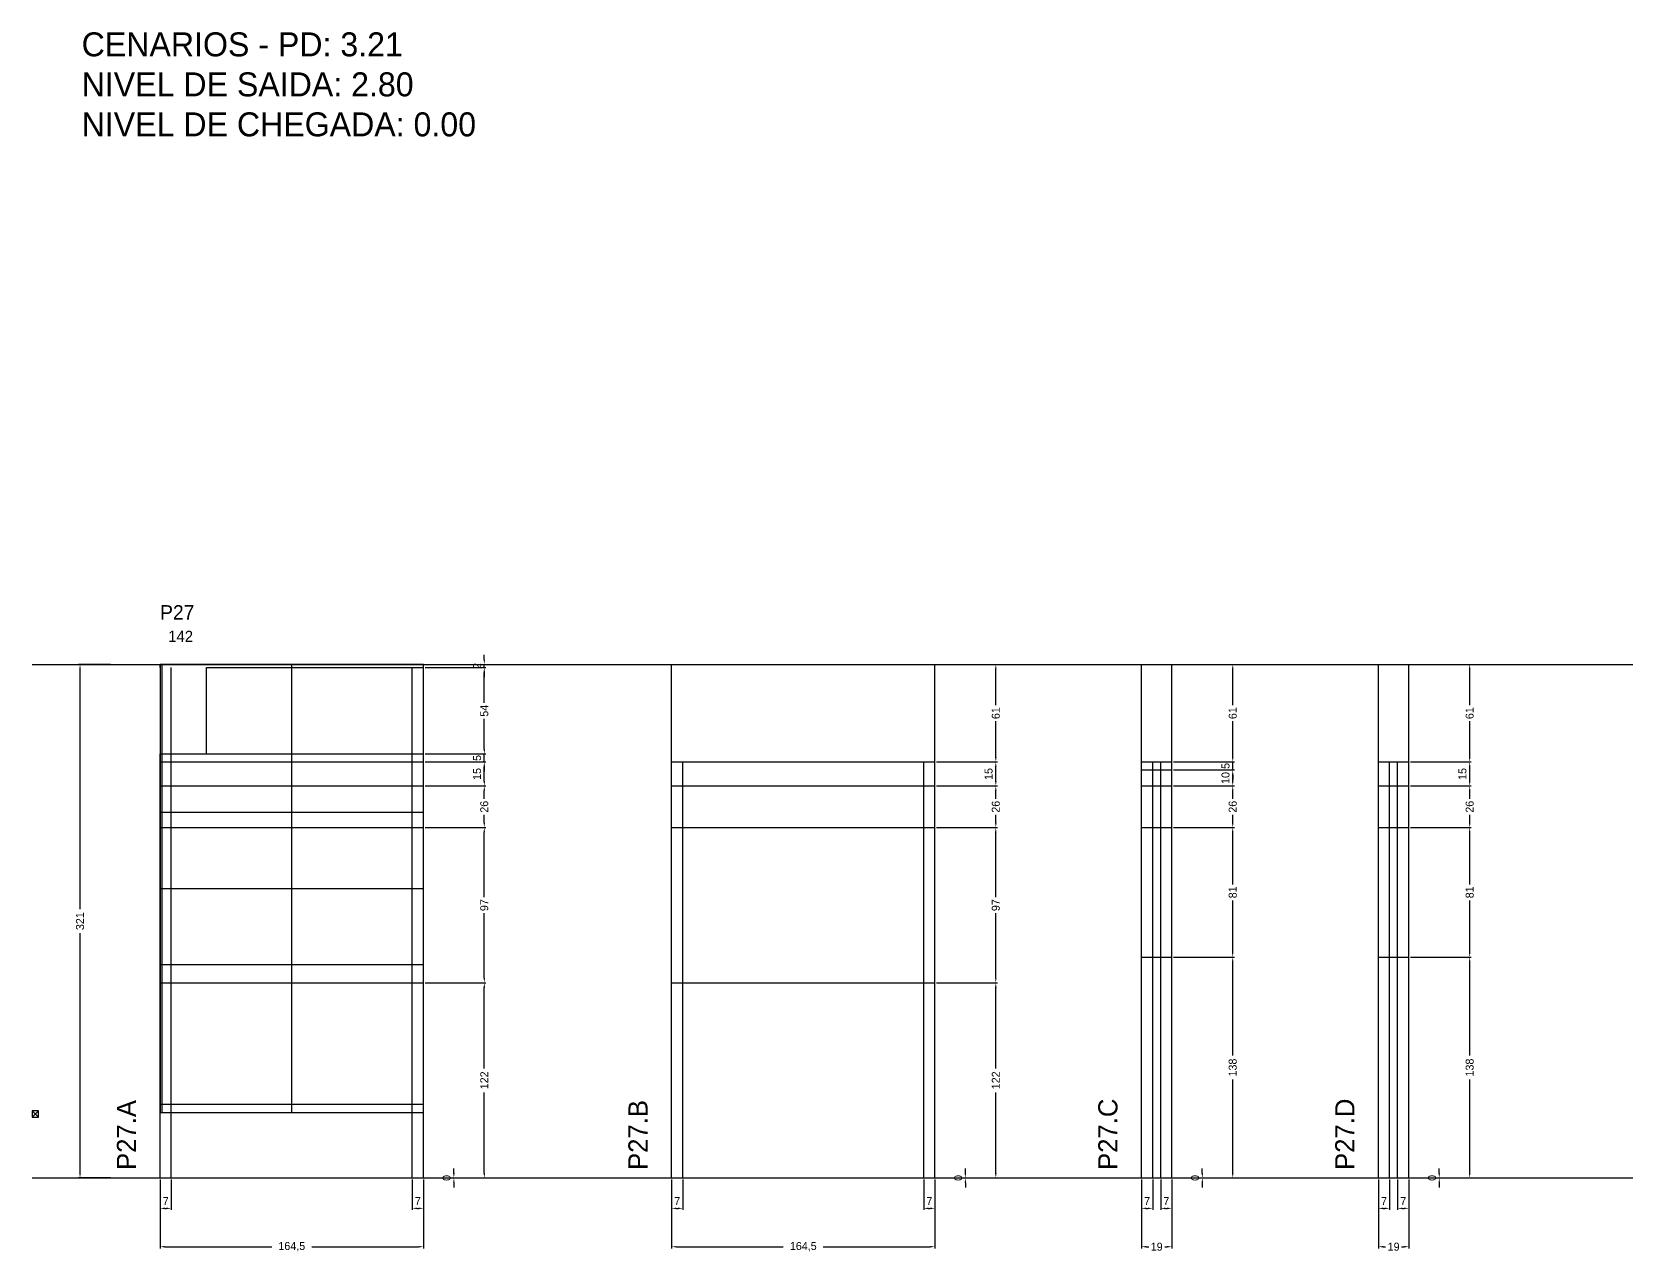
# Model space of a CAD drawing. Header units: centimetres. Extents: x -8500 to 4422, y -467 to 295.
# Drawn here: x -7000 to -6000, y -467 to 295 of the extents above; entities that cross this region are included whole.
import ezdxf

# ---------------------------------------------------------------- set-up
doc = ezdxf.new("R2010")
doc.units = ezdxf.units.CM
doc.linetypes.add('DASHED', pattern=[2, -2])
for name, color, linetype in [('CHAPA', 140, 'Continuous'), ('COTA', 241, 'Continuous'), ('Madeira', 30, 'Continuous'), ('MEIO_PONT', 160, 'Continuous'), ('NOMENCLATURA', 7, 'Continuous'), ('Nível', 160, 'Continuous'), ('Painéis', 200, 'Continuous'), ('Perfil Metálico', 150, 'Continuous'), ('SARR_2.2x7', 40, 'Continuous'), ('SARRAFO DE PRESSAO', 200, 'Continuous'), ('texto', 7, 'Continuous'), ('TEXTO_GERAL', 7, 'Continuous')]:
    doc.layers.add(name, color=color, linetype=linetype)
doc.dimstyles.new('PAINEL-NOVA', dxfattribs={"dimtxt": 5, "dimasz": 3, "dimexe": 1, "dimexo": 1, "dimgap": 1, "dimtad": 1, "dimcen": 2.5, "dimazin": 3, "dimtfac": 1, "dimtmove": 0, "dimatfit": 3})

# ---------------------------------------------------------------- blocks, each defined once
blk = doc.blocks.new('_CLOSEDFILLED')
at = {"color": 0, "linetype": 'BYBLOCK'}
blk.add_solid([(-1, 0.16), (0, 0), (-1, -0.16)], dxfattribs=at)
blk = doc.blocks.new('*D1')
for p, q in [((-6951, -100), (-6971, -100)), ((-6970, -253), (-6970, -103)), ((-6970, -418), (-6970, -268)), ((-6951, -421), (-6971, -421))]:
    blk.add_line(p, q)
at = {"layer": 'Defpoints'}
for p in [(-6950, -100), (-6970, -421), (-6950, -421)]:
    blk.add_point(p, dxfattribs=at)
at = {"layer": 'COTA', "xscale": 3, "yscale": 3}
for p, rotation in [((-6970, -100), 90), ((-6970, -421), 270)]:
    blk.add_blockref('_CLOSEDFILLED', p, dxfattribs=dict(at, rotation=rotation))
at = {"layer": 'COTA', "insert": (-6970, -260.5), "char_height": 5, "attachment_point": 5, "rotation": 90}
blk.add_mtext('321', dxfattribs=at)
blk = doc.blocks.new('MULDURA')
at = {"layer": 'Paineis'}
for p, q in [((0, 0), (4, 4)), ((4, 0), (0, 4))]:
    blk.add_line(p, q, dxfattribs=at)
blk.add_lwpolyline([(0, 0), (4, 0), (4, 4), (0, 4)], close=True, dxfattribs=at)
blk = doc.blocks.new('*D3')
at = {"color": 4}
for p, q in [((-6754.5, -299), (-6716.5, -299)), ((-6717.5, -352.5), (-6717.5, -302)), ((-6717.5, -418), (-6717.5, -367.5)), ((-6754.5, -421), (-6716.5, -421))]:
    blk.add_line(p, q, dxfattribs=at)
at = {"layer": 'Defpoints'}
for p in [(-6755.5, -299), (-6755.5, -421), (-6717.5, -421)]:
    blk.add_point(p, dxfattribs=at)
at = {"layer": 'COTA', "color": 4, "xscale": 3, "yscale": 3}
for p, rotation in [((-6717.5, -299), 90), ((-6717.5, -421), 270)]:
    blk.add_blockref('_CLOSEDFILLED', p, dxfattribs=dict(at, rotation=rotation))
at = {"layer": 'COTA', "color": 4, "insert": (-6717.5, -360), "char_height": 5, "attachment_point": 5, "rotation": 90}
blk.add_mtext('122', dxfattribs=at)
blk = doc.blocks.new('*D4')
at = {"color": 4}
for p, q in [((-6754.5, -202), (-6716.5, -202)), ((-6717.5, -245.5), (-6717.5, -205)), ((-6717.5, -296), (-6717.5, -255.5)), ((-6754.5, -299), (-6716.5, -299))]:
    blk.add_line(p, q, dxfattribs=at)
at = {"layer": 'Defpoints'}
for p in [(-6755.5, -202), (-6755.5, -299), (-6717.5, -299)]:
    blk.add_point(p, dxfattribs=at)
at = {"layer": 'COTA', "color": 4, "xscale": 3, "yscale": 3}
for p, rotation in [((-6717.5, -202), 90), ((-6717.5, -299), 270)]:
    blk.add_blockref('_CLOSEDFILLED', p, dxfattribs=dict(at, rotation=rotation))
at = {"layer": 'COTA', "color": 4, "insert": (-6717.5, -250.5), "char_height": 5, "attachment_point": 5, "rotation": 90}
blk.add_mtext('97', dxfattribs=at)
blk = doc.blocks.new('*D5')
at = {"color": 4}
for p, q in [((-6754.5, -176), (-6716.5, -176)), ((-6717.5, -184), (-6717.5, -179)), ((-6717.5, -199), (-6717.5, -194)), ((-6754.5, -202), (-6716.5, -202))]:
    blk.add_line(p, q, dxfattribs=at)
at = {"layer": 'Defpoints'}
for p in [(-6755.5, -176), (-6755.5, -202), (-6717.5, -202)]:
    blk.add_point(p, dxfattribs=at)
at = {"layer": 'COTA', "color": 4, "xscale": 3, "yscale": 3}
for p, rotation in [((-6717.5, -176), 90), ((-6717.5, -202), 270)]:
    blk.add_blockref('_CLOSEDFILLED', p, dxfattribs=dict(at, rotation=rotation))
at = {"layer": 'COTA', "color": 4, "insert": (-6717.5, -189), "char_height": 5, "attachment_point": 5, "rotation": 90}
blk.add_mtext('26', dxfattribs=at)
blk = doc.blocks.new('*D6')
at = {"color": 4}
for p, q in [((-6754.5, -161), (-6716.5, -161)), ((-6717.5, -173), (-6717.5, -164)), ((-6754.5, -176), (-6716.5, -176))]:
    blk.add_line(p, q, dxfattribs=at)
at = {"layer": 'Defpoints'}
for p in [(-6755.5, -161), (-6755.5, -176), (-6717.5, -176)]:
    blk.add_point(p, dxfattribs=at)
at = {"layer": 'COTA', "color": 4, "xscale": 3, "yscale": 3}
for p, rotation in [((-6717.5, -161), 90), ((-6717.5, -176), 270)]:
    blk.add_blockref('_CLOSEDFILLED', p, dxfattribs=dict(at, rotation=rotation))
at = {"layer": 'COTA', "color": 4, "insert": (-6722, -168.5), "char_height": 5, "attachment_point": 5, "rotation": 90}
blk.add_mtext('15', dxfattribs=at)
blk = doc.blocks.new('*D7')
at = {"color": 4}
for p, q in [((-6717.5, -153), (-6717.5, -150)), ((-6754.5, -156), (-6716.5, -156)), ((-6717.5, -161), (-6717.5, -156)), ((-6754.5, -161), (-6716.5, -161)), ((-6717.5, -164), (-6717.5, -167))]:
    blk.add_line(p, q, dxfattribs=at)
at = {"layer": 'Defpoints'}
for p in [(-6755.5, -156), (-6755.5, -161), (-6717.5, -161)]:
    blk.add_point(p, dxfattribs=at)
at = {"layer": 'COTA', "color": 4, "xscale": 3, "yscale": 3}
for p, rotation in [((-6717.5, -156), 270), ((-6717.5, -161), 90)]:
    blk.add_blockref('_CLOSEDFILLED', p, dxfattribs=dict(at, rotation=rotation))
at = {"layer": 'COTA', "color": 4, "insert": (-6722, -158.5), "char_height": 5, "attachment_point": 5, "rotation": 90}
blk.add_mtext('5', dxfattribs=at)
blk = doc.blocks.new('*D8')
at = {"color": 4}
for p, q in [((-6754.5, -102), (-6716.5, -102)), ((-6717.5, -124), (-6717.5, -105)), ((-6717.5, -153), (-6717.5, -134)), ((-6754.5, -156), (-6716.5, -156))]:
    blk.add_line(p, q, dxfattribs=at)
at = {"layer": 'Defpoints'}
for p in [(-6755.5, -102), (-6755.5, -156), (-6717.5, -156)]:
    blk.add_point(p, dxfattribs=at)
at = {"layer": 'COTA', "color": 4, "xscale": 3, "yscale": 3}
for p, rotation in [((-6717.5, -102), 90), ((-6717.5, -156), 270)]:
    blk.add_blockref('_CLOSEDFILLED', p, dxfattribs=dict(at, rotation=rotation))
at = {"layer": 'COTA', "color": 4, "insert": (-6717.5, -129), "char_height": 5, "attachment_point": 5, "rotation": 90}
blk.add_mtext('54', dxfattribs=at)
blk = doc.blocks.new('*D10')
at = {"color": 4}
for p, q in [((-6920, -422), (-6920, -441)), ((-6913, -422), (-6913, -441)), ((-6917, -440), (-6916, -440))]:
    blk.add_line(p, q, dxfattribs=at)
at = {"layer": 'Defpoints'}
for p in [(-6920, -421), (-6913, -421), (-6920, -440)]:
    blk.add_point(p, dxfattribs=at)
at = {"layer": 'COTA', "color": 4, "xscale": 3, "yscale": 3, "rotation": 180}
blk.add_blockref('_CLOSEDFILLED', (-6920, -440), dxfattribs=at)
at = {"layer": 'COTA', "color": 4, "xscale": 3, "yscale": 3}
blk.add_blockref('_CLOSEDFILLED', (-6913, -440), dxfattribs=at)
at = {"layer": 'COTA', "color": 4, "insert": (-6916.5, -435.5), "char_height": 5, "attachment_point": 5}
blk.add_mtext('7', dxfattribs=at)
blk = doc.blocks.new('*D11')
at = {"color": 4}
for p, q in [((-6762.5, -422), (-6762.5, -441)), ((-6755.5, -422), (-6755.5, -441)), ((-6759.5, -440), (-6758.5, -440))]:
    blk.add_line(p, q, dxfattribs=at)
at = {"layer": 'Defpoints'}
for p in [(-6762.5, -421), (-6755.5, -421), (-6762.5, -440)]:
    blk.add_point(p, dxfattribs=at)
at = {"layer": 'COTA', "color": 4, "xscale": 3, "yscale": 3, "rotation": 180}
blk.add_blockref('_CLOSEDFILLED', (-6762.5, -440), dxfattribs=at)
at = {"layer": 'COTA', "color": 4, "xscale": 3, "yscale": 3}
blk.add_blockref('_CLOSEDFILLED', (-6755.5, -440), dxfattribs=at)
at = {"layer": 'COTA', "color": 4, "insert": (-6759, -435.5), "char_height": 5, "attachment_point": 5}
blk.add_mtext('7', dxfattribs=at)
blk = doc.blocks.new('*D12')
at = {"color": 4}
for p, q in [((-6920, -422), (-6920, -465)), ((-6755.5, -422), (-6755.5, -465)), ((-6917, -464), (-6850.25, -464)), ((-6825.25, -464), (-6758.5, -464))]:
    blk.add_line(p, q, dxfattribs=at)
at = {"layer": 'Defpoints'}
for p in [(-6920, -421), (-6755.5, -421), (-6920, -464)]:
    blk.add_point(p, dxfattribs=at)
at = {"layer": 'COTA', "color": 4, "xscale": 3, "yscale": 3, "rotation": 180}
blk.add_blockref('_CLOSEDFILLED', (-6920, -464), dxfattribs=at)
at = {"layer": 'COTA', "color": 4, "xscale": 3, "yscale": 3}
blk.add_blockref('_CLOSEDFILLED', (-6755.5, -464), dxfattribs=at)
at = {"layer": 'COTA', "color": 4, "insert": (-6837.75, -464), "char_height": 5, "attachment_point": 5}
blk.add_mtext('164,5', dxfattribs=at)
blk = doc.blocks.new('*D14')
at = {"color": 4}
for p, q in [((-6435, -299), (-6397, -299)), ((-6398, -352.5), (-6398, -302)), ((-6398, -418), (-6398, -367.5)), ((-6435, -421), (-6397, -421))]:
    blk.add_line(p, q, dxfattribs=at)
at = {"layer": 'Defpoints'}
for p in [(-6436, -299), (-6436, -421), (-6398, -421)]:
    blk.add_point(p, dxfattribs=at)
at = {"layer": 'COTA', "color": 4, "xscale": 3, "yscale": 3}
for p, rotation in [((-6398, -299), 90), ((-6398, -421), 270)]:
    blk.add_blockref('_CLOSEDFILLED', p, dxfattribs=dict(at, rotation=rotation))
at = {"layer": 'COTA', "color": 4, "insert": (-6398, -360), "char_height": 5, "attachment_point": 5, "rotation": 90}
blk.add_mtext('122', dxfattribs=at)
blk = doc.blocks.new('*D15')
at = {"color": 4}
for p, q in [((-6435, -202), (-6397, -202)), ((-6398, -245.5), (-6398, -205)), ((-6398, -296), (-6398, -255.5)), ((-6435, -299), (-6397, -299))]:
    blk.add_line(p, q, dxfattribs=at)
at = {"layer": 'Defpoints'}
for p in [(-6436, -202), (-6436, -299), (-6398, -299)]:
    blk.add_point(p, dxfattribs=at)
at = {"layer": 'COTA', "color": 4, "xscale": 3, "yscale": 3}
for p, rotation in [((-6398, -202), 90), ((-6398, -299), 270)]:
    blk.add_blockref('_CLOSEDFILLED', p, dxfattribs=dict(at, rotation=rotation))
at = {"layer": 'COTA', "color": 4, "insert": (-6398, -250.5), "char_height": 5, "attachment_point": 5, "rotation": 90}
blk.add_mtext('97', dxfattribs=at)
blk = doc.blocks.new('*D16')
at = {"color": 4}
for p, q in [((-6435, -176), (-6397, -176)), ((-6398, -184), (-6398, -179)), ((-6398, -199), (-6398, -194)), ((-6435, -202), (-6397, -202))]:
    blk.add_line(p, q, dxfattribs=at)
at = {"layer": 'Defpoints'}
for p in [(-6436, -176), (-6436, -202), (-6398, -202)]:
    blk.add_point(p, dxfattribs=at)
at = {"layer": 'COTA', "color": 4, "xscale": 3, "yscale": 3}
for p, rotation in [((-6398, -176), 90), ((-6398, -202), 270)]:
    blk.add_blockref('_CLOSEDFILLED', p, dxfattribs=dict(at, rotation=rotation))
at = {"layer": 'COTA', "color": 4, "insert": (-6398, -189), "char_height": 5, "attachment_point": 5, "rotation": 90}
blk.add_mtext('26', dxfattribs=at)
blk = doc.blocks.new('*D17')
at = {"color": 4}
for p, q in [((-6435, -161), (-6397, -161)), ((-6398, -173), (-6398, -164)), ((-6435, -176), (-6397, -176))]:
    blk.add_line(p, q, dxfattribs=at)
at = {"layer": 'Defpoints'}
for p in [(-6436, -161), (-6436, -176), (-6398, -176)]:
    blk.add_point(p, dxfattribs=at)
at = {"layer": 'COTA', "color": 4, "xscale": 3, "yscale": 3}
for p, rotation in [((-6398, -161), 90), ((-6398, -176), 270)]:
    blk.add_blockref('_CLOSEDFILLED', p, dxfattribs=dict(at, rotation=rotation))
at = {"layer": 'COTA', "color": 4, "insert": (-6402.5, -168.5), "char_height": 5, "attachment_point": 5, "rotation": 90}
blk.add_mtext('15', dxfattribs=at)
blk = doc.blocks.new('*D18')
at = {"color": 4}
for p, q in [((-6435, -100), (-6397, -100)), ((-6398, -125.5), (-6398, -103)), ((-6398, -158), (-6398, -135.5)), ((-6435, -161), (-6397, -161))]:
    blk.add_line(p, q, dxfattribs=at)
at = {"layer": 'Defpoints'}
for p in [(-6436, -100), (-6436, -161), (-6398, -161)]:
    blk.add_point(p, dxfattribs=at)
at = {"layer": 'COTA', "color": 4, "xscale": 3, "yscale": 3}
for p, rotation in [((-6398, -100), 90), ((-6398, -161), 270)]:
    blk.add_blockref('_CLOSEDFILLED', p, dxfattribs=dict(at, rotation=rotation))
at = {"layer": 'COTA', "color": 4, "insert": (-6398, -130.5), "char_height": 5, "attachment_point": 5, "rotation": 90}
blk.add_mtext('61', dxfattribs=at)
blk = doc.blocks.new('*D19')
at = {"color": 4}
for p, q in [((-6600.5, -422), (-6600.5, -441)), ((-6593.5, -422), (-6593.5, -441)), ((-6597.5, -440), (-6596.5, -440))]:
    blk.add_line(p, q, dxfattribs=at)
at = {"layer": 'Defpoints'}
for p in [(-6600.5, -421), (-6593.5, -421), (-6600.5, -440)]:
    blk.add_point(p, dxfattribs=at)
at = {"layer": 'COTA', "color": 4, "xscale": 3, "yscale": 3, "rotation": 180}
blk.add_blockref('_CLOSEDFILLED', (-6600.5, -440), dxfattribs=at)
at = {"layer": 'COTA', "color": 4, "xscale": 3, "yscale": 3}
blk.add_blockref('_CLOSEDFILLED', (-6593.5, -440), dxfattribs=at)
at = {"layer": 'COTA', "color": 4, "insert": (-6597, -435.5), "char_height": 5, "attachment_point": 5}
blk.add_mtext('7', dxfattribs=at)
blk = doc.blocks.new('*D20')
at = {"color": 4}
for p, q in [((-6443, -422), (-6443, -441)), ((-6436, -422), (-6436, -441)), ((-6440, -440), (-6439, -440))]:
    blk.add_line(p, q, dxfattribs=at)
at = {"layer": 'Defpoints'}
for p in [(-6443, -421), (-6436, -421), (-6443, -440)]:
    blk.add_point(p, dxfattribs=at)
at = {"layer": 'COTA', "color": 4, "xscale": 3, "yscale": 3, "rotation": 180}
blk.add_blockref('_CLOSEDFILLED', (-6443, -440), dxfattribs=at)
at = {"layer": 'COTA', "color": 4, "xscale": 3, "yscale": 3}
blk.add_blockref('_CLOSEDFILLED', (-6436, -440), dxfattribs=at)
at = {"layer": 'COTA', "color": 4, "insert": (-6439.5, -435.5), "char_height": 5, "attachment_point": 5}
blk.add_mtext('7', dxfattribs=at)
blk = doc.blocks.new('*D21')
at = {"color": 4}
for p, q in [((-6600.5, -422), (-6600.5, -465)), ((-6436, -422), (-6436, -465)), ((-6597.5, -464), (-6530.75, -464)), ((-6505.75, -464), (-6439, -464))]:
    blk.add_line(p, q, dxfattribs=at)
at = {"layer": 'Defpoints'}
for p in [(-6600.5, -421), (-6436, -421), (-6600.5, -464)]:
    blk.add_point(p, dxfattribs=at)
at = {"layer": 'COTA', "color": 4, "xscale": 3, "yscale": 3, "rotation": 180}
blk.add_blockref('_CLOSEDFILLED', (-6600.5, -464), dxfattribs=at)
at = {"layer": 'COTA', "color": 4, "xscale": 3, "yscale": 3}
blk.add_blockref('_CLOSEDFILLED', (-6436, -464), dxfattribs=at)
at = {"layer": 'COTA', "color": 4, "insert": (-6518.25, -464), "char_height": 5, "attachment_point": 5}
blk.add_mtext('164,5', dxfattribs=at)
blk = doc.blocks.new('*D23')
at = {"color": 4}
for p, q in [((-6287, -283), (-6249, -283)), ((-6250, -344.5), (-6250, -286)), ((-6250, -418), (-6250, -359.5)), ((-6287, -421), (-6249, -421))]:
    blk.add_line(p, q, dxfattribs=at)
at = {"layer": 'Defpoints'}
for p in [(-6288, -283), (-6288, -421), (-6250, -421)]:
    blk.add_point(p, dxfattribs=at)
at = {"layer": 'COTA', "color": 4, "xscale": 3, "yscale": 3}
for p, rotation in [((-6250, -283), 90), ((-6250, -421), 270)]:
    blk.add_blockref('_CLOSEDFILLED', p, dxfattribs=dict(at, rotation=rotation))
at = {"layer": 'COTA', "color": 4, "insert": (-6250, -352), "char_height": 5, "attachment_point": 5, "rotation": 90}
blk.add_mtext('138', dxfattribs=at)
blk = doc.blocks.new('*D24')
at = {"color": 4}
for p, q in [((-6287, -202), (-6249, -202)), ((-6250, -237.5), (-6250, -205)), ((-6250, -280), (-6250, -247.5)), ((-6287, -283), (-6249, -283))]:
    blk.add_line(p, q, dxfattribs=at)
at = {"layer": 'Defpoints'}
for p in [(-6288, -202), (-6288, -283), (-6250, -283)]:
    blk.add_point(p, dxfattribs=at)
at = {"layer": 'COTA', "color": 4, "xscale": 3, "yscale": 3}
for p, rotation in [((-6250, -202), 90), ((-6250, -283), 270)]:
    blk.add_blockref('_CLOSEDFILLED', p, dxfattribs=dict(at, rotation=rotation))
at = {"layer": 'COTA', "color": 4, "insert": (-6250, -242.5), "char_height": 5, "attachment_point": 5, "rotation": 90}
blk.add_mtext('81', dxfattribs=at)
blk = doc.blocks.new('*D25')
at = {"color": 4}
for p, q in [((-6287, -176), (-6249, -176)), ((-6250, -184), (-6250, -179)), ((-6250, -199), (-6250, -194)), ((-6287, -202), (-6249, -202))]:
    blk.add_line(p, q, dxfattribs=at)
at = {"layer": 'Defpoints'}
for p in [(-6288, -176), (-6288, -202), (-6250, -202)]:
    blk.add_point(p, dxfattribs=at)
at = {"layer": 'COTA', "color": 4, "xscale": 3, "yscale": 3}
for p, rotation in [((-6250, -176), 90), ((-6250, -202), 270)]:
    blk.add_blockref('_CLOSEDFILLED', p, dxfattribs=dict(at, rotation=rotation))
at = {"layer": 'COTA', "color": 4, "insert": (-6250, -189), "char_height": 5, "attachment_point": 5, "rotation": 90}
blk.add_mtext('26', dxfattribs=at)
blk = doc.blocks.new('*D26')
at = {"color": 4}
for p, q in [((-6287, -166), (-6249, -166)), ((-6250, -173), (-6250, -169)), ((-6287, -176), (-6249, -176))]:
    blk.add_line(p, q, dxfattribs=at)
at = {"layer": 'Defpoints'}
for p in [(-6288, -166), (-6288, -176), (-6250, -176)]:
    blk.add_point(p, dxfattribs=at)
at = {"layer": 'COTA', "color": 4, "xscale": 3, "yscale": 3}
for p, rotation in [((-6250, -166), 90), ((-6250, -176), 270)]:
    blk.add_blockref('_CLOSEDFILLED', p, dxfattribs=dict(at, rotation=rotation))
at = {"layer": 'COTA', "color": 4, "insert": (-6254.5, -171), "char_height": 5, "attachment_point": 5, "rotation": 90}
blk.add_mtext('10', dxfattribs=at)
blk = doc.blocks.new('*D27')
at = {"color": 4}
for p, q in [((-6250, -158), (-6250, -155)), ((-6287, -161), (-6249, -161)), ((-6287, -166), (-6249, -166)), ((-6250, -166), (-6250, -161)), ((-6250, -169), (-6250, -172))]:
    blk.add_line(p, q, dxfattribs=at)
at = {"layer": 'Defpoints'}
for p in [(-6288, -161), (-6288, -166), (-6250, -166)]:
    blk.add_point(p, dxfattribs=at)
at = {"layer": 'COTA', "color": 4, "xscale": 3, "yscale": 3}
for p, rotation in [((-6250, -161), 270), ((-6250, -166), 90)]:
    blk.add_blockref('_CLOSEDFILLED', p, dxfattribs=dict(at, rotation=rotation))
at = {"layer": 'COTA', "color": 4, "insert": (-6254.5, -163.5), "char_height": 5, "attachment_point": 5, "rotation": 90}
blk.add_mtext('5', dxfattribs=at)
blk = doc.blocks.new('*D28')
at = {"color": 4}
for p, q in [((-6287, -100), (-6249, -100)), ((-6250, -125.5), (-6250, -103)), ((-6250, -158), (-6250, -135.5)), ((-6287, -161), (-6249, -161))]:
    blk.add_line(p, q, dxfattribs=at)
at = {"layer": 'Defpoints'}
for p in [(-6288, -100), (-6288, -161), (-6250, -161)]:
    blk.add_point(p, dxfattribs=at)
at = {"layer": 'COTA', "color": 4, "xscale": 3, "yscale": 3}
for p, rotation in [((-6250, -100), 90), ((-6250, -161), 270)]:
    blk.add_blockref('_CLOSEDFILLED', p, dxfattribs=dict(at, rotation=rotation))
at = {"layer": 'COTA', "color": 4, "insert": (-6250, -130.5), "char_height": 5, "attachment_point": 5, "rotation": 90}
blk.add_mtext('61', dxfattribs=at)
blk = doc.blocks.new('*D29')
at = {"color": 4}
for p, q in [((-6307, -422), (-6307, -441)), ((-6300, -422), (-6300, -441)), ((-6304, -440), (-6303, -440))]:
    blk.add_line(p, q, dxfattribs=at)
at = {"layer": 'Defpoints'}
for p in [(-6307, -421), (-6300, -421), (-6307, -440)]:
    blk.add_point(p, dxfattribs=at)
at = {"layer": 'COTA', "color": 4, "xscale": 3, "yscale": 3, "rotation": 180}
blk.add_blockref('_CLOSEDFILLED', (-6307, -440), dxfattribs=at)
at = {"layer": 'COTA', "color": 4, "xscale": 3, "yscale": 3}
blk.add_blockref('_CLOSEDFILLED', (-6300, -440), dxfattribs=at)
at = {"layer": 'COTA', "color": 4, "insert": (-6303.5, -435.5), "char_height": 5, "attachment_point": 5}
blk.add_mtext('7', dxfattribs=at)
blk = doc.blocks.new('*D30')
at = {"color": 4}
for p, q in [((-6295, -422), (-6295, -441)), ((-6288, -422), (-6288, -441)), ((-6292, -440), (-6291, -440))]:
    blk.add_line(p, q, dxfattribs=at)
at = {"layer": 'Defpoints'}
for p in [(-6295, -421), (-6288, -421), (-6295, -440)]:
    blk.add_point(p, dxfattribs=at)
at = {"layer": 'COTA', "color": 4, "xscale": 3, "yscale": 3, "rotation": 180}
blk.add_blockref('_CLOSEDFILLED', (-6295, -440), dxfattribs=at)
at = {"layer": 'COTA', "color": 4, "xscale": 3, "yscale": 3}
blk.add_blockref('_CLOSEDFILLED', (-6288, -440), dxfattribs=at)
at = {"layer": 'COTA', "color": 4, "insert": (-6291.5, -435.5), "char_height": 5, "attachment_point": 5}
blk.add_mtext('7', dxfattribs=at)
blk = doc.blocks.new('*D31')
at = {"color": 4}
for p, q in [((-6307, -422), (-6307, -465)), ((-6288, -422), (-6288, -465)), ((-6304, -464), (-6302.5, -464)), ((-6292.5, -464), (-6291, -464))]:
    blk.add_line(p, q, dxfattribs=at)
at = {"layer": 'Defpoints'}
for p in [(-6307, -421), (-6288, -421), (-6307, -464)]:
    blk.add_point(p, dxfattribs=at)
at = {"layer": 'COTA', "color": 4, "xscale": 3, "yscale": 3, "rotation": 180}
blk.add_blockref('_CLOSEDFILLED', (-6307, -464), dxfattribs=at)
at = {"layer": 'COTA', "color": 4, "xscale": 3, "yscale": 3}
blk.add_blockref('_CLOSEDFILLED', (-6288, -464), dxfattribs=at)
at = {"layer": 'COTA', "color": 4, "insert": (-6297.5, -464), "char_height": 5, "attachment_point": 5}
blk.add_mtext('19', dxfattribs=at)
blk = doc.blocks.new('*D33')
at = {"color": 4}
for p, q in [((-6139, -283), (-6101, -283)), ((-6102, -344.5), (-6102, -286)), ((-6102, -418), (-6102, -359.5)), ((-6139, -421), (-6101, -421))]:
    blk.add_line(p, q, dxfattribs=at)
at = {"layer": 'Defpoints'}
for p in [(-6140, -283), (-6140, -421), (-6102, -421)]:
    blk.add_point(p, dxfattribs=at)
at = {"layer": 'COTA', "color": 4, "xscale": 3, "yscale": 3}
for p, rotation in [((-6102, -283), 90), ((-6102, -421), 270)]:
    blk.add_blockref('_CLOSEDFILLED', p, dxfattribs=dict(at, rotation=rotation))
at = {"layer": 'COTA', "color": 4, "insert": (-6102, -352), "char_height": 5, "attachment_point": 5, "rotation": 90}
blk.add_mtext('138', dxfattribs=at)
blk = doc.blocks.new('*D34')
at = {"color": 4}
for p, q in [((-6139, -202), (-6101, -202)), ((-6102, -237.5), (-6102, -205)), ((-6102, -280), (-6102, -247.5)), ((-6139, -283), (-6101, -283))]:
    blk.add_line(p, q, dxfattribs=at)
at = {"layer": 'Defpoints'}
for p in [(-6140, -202), (-6140, -283), (-6102, -283)]:
    blk.add_point(p, dxfattribs=at)
at = {"layer": 'COTA', "color": 4, "xscale": 3, "yscale": 3}
for p, rotation in [((-6102, -202), 90), ((-6102, -283), 270)]:
    blk.add_blockref('_CLOSEDFILLED', p, dxfattribs=dict(at, rotation=rotation))
at = {"layer": 'COTA', "color": 4, "insert": (-6102, -242.5), "char_height": 5, "attachment_point": 5, "rotation": 90}
blk.add_mtext('81', dxfattribs=at)
blk = doc.blocks.new('*D35')
at = {"color": 4}
for p, q in [((-6139, -176), (-6101, -176)), ((-6102, -184), (-6102, -179)), ((-6102, -199), (-6102, -194)), ((-6139, -202), (-6101, -202))]:
    blk.add_line(p, q, dxfattribs=at)
at = {"layer": 'Defpoints'}
for p in [(-6140, -176), (-6140, -202), (-6102, -202)]:
    blk.add_point(p, dxfattribs=at)
at = {"layer": 'COTA', "color": 4, "xscale": 3, "yscale": 3}
for p, rotation in [((-6102, -176), 90), ((-6102, -202), 270)]:
    blk.add_blockref('_CLOSEDFILLED', p, dxfattribs=dict(at, rotation=rotation))
at = {"layer": 'COTA', "color": 4, "insert": (-6102, -189), "char_height": 5, "attachment_point": 5, "rotation": 90}
blk.add_mtext('26', dxfattribs=at)
blk = doc.blocks.new('*D36')
at = {"color": 4}
for p, q in [((-6139, -161), (-6101, -161)), ((-6102, -173), (-6102, -164)), ((-6139, -176), (-6101, -176))]:
    blk.add_line(p, q, dxfattribs=at)
at = {"layer": 'Defpoints'}
for p in [(-6140, -161), (-6140, -176), (-6102, -176)]:
    blk.add_point(p, dxfattribs=at)
at = {"layer": 'COTA', "color": 4, "xscale": 3, "yscale": 3}
for p, rotation in [((-6102, -161), 90), ((-6102, -176), 270)]:
    blk.add_blockref('_CLOSEDFILLED', p, dxfattribs=dict(at, rotation=rotation))
at = {"layer": 'COTA', "color": 4, "insert": (-6106.5, -168.5), "char_height": 5, "attachment_point": 5, "rotation": 90}
blk.add_mtext('15', dxfattribs=at)
blk = doc.blocks.new('*D37')
at = {"color": 4}
for p, q in [((-6139, -100), (-6101, -100)), ((-6102, -125.5), (-6102, -103)), ((-6102, -158), (-6102, -135.5)), ((-6139, -161), (-6101, -161))]:
    blk.add_line(p, q, dxfattribs=at)
at = {"layer": 'Defpoints'}
for p in [(-6140, -100), (-6140, -161), (-6102, -161)]:
    blk.add_point(p, dxfattribs=at)
at = {"layer": 'COTA', "color": 4, "xscale": 3, "yscale": 3}
for p, rotation in [((-6102, -100), 90), ((-6102, -161), 270)]:
    blk.add_blockref('_CLOSEDFILLED', p, dxfattribs=dict(at, rotation=rotation))
at = {"layer": 'COTA', "color": 4, "insert": (-6102, -130.5), "char_height": 5, "attachment_point": 5, "rotation": 90}
blk.add_mtext('61', dxfattribs=at)
blk = doc.blocks.new('*D38')
at = {"color": 4}
for p, q in [((-6159, -422), (-6159, -441)), ((-6152, -422), (-6152, -441)), ((-6156, -440), (-6155, -440))]:
    blk.add_line(p, q, dxfattribs=at)
at = {"layer": 'Defpoints'}
for p in [(-6159, -421), (-6152, -421), (-6159, -440)]:
    blk.add_point(p, dxfattribs=at)
at = {"layer": 'COTA', "color": 4, "xscale": 3, "yscale": 3, "rotation": 180}
blk.add_blockref('_CLOSEDFILLED', (-6159, -440), dxfattribs=at)
at = {"layer": 'COTA', "color": 4, "xscale": 3, "yscale": 3}
blk.add_blockref('_CLOSEDFILLED', (-6152, -440), dxfattribs=at)
at = {"layer": 'COTA', "color": 4, "insert": (-6155.5, -435.5), "char_height": 5, "attachment_point": 5}
blk.add_mtext('7', dxfattribs=at)
blk = doc.blocks.new('*D39')
at = {"color": 4}
for p, q in [((-6147, -422), (-6147, -441)), ((-6140, -422), (-6140, -441)), ((-6144, -440), (-6143, -440))]:
    blk.add_line(p, q, dxfattribs=at)
at = {"layer": 'Defpoints'}
for p in [(-6147, -421), (-6140, -421), (-6147, -440)]:
    blk.add_point(p, dxfattribs=at)
at = {"layer": 'COTA', "color": 4, "xscale": 3, "yscale": 3, "rotation": 180}
blk.add_blockref('_CLOSEDFILLED', (-6147, -440), dxfattribs=at)
at = {"layer": 'COTA', "color": 4, "xscale": 3, "yscale": 3}
blk.add_blockref('_CLOSEDFILLED', (-6140, -440), dxfattribs=at)
at = {"layer": 'COTA', "color": 4, "insert": (-6143.5, -435.5), "char_height": 5, "attachment_point": 5}
blk.add_mtext('7', dxfattribs=at)
blk = doc.blocks.new('*D40')
at = {"color": 4}
for p, q in [((-6159, -422), (-6159, -465)), ((-6140, -422), (-6140, -465)), ((-6156, -464), (-6154.5, -464)), ((-6144.5, -464), (-6143, -464))]:
    blk.add_line(p, q, dxfattribs=at)
at = {"layer": 'Defpoints'}
for p in [(-6159, -421), (-6140, -421), (-6159, -464)]:
    blk.add_point(p, dxfattribs=at)
at = {"layer": 'COTA', "color": 4, "xscale": 3, "yscale": 3, "rotation": 180}
blk.add_blockref('_CLOSEDFILLED', (-6159, -464), dxfattribs=at)
at = {"layer": 'COTA', "color": 4, "xscale": 3, "yscale": 3}
blk.add_blockref('_CLOSEDFILLED', (-6140, -464), dxfattribs=at)
at = {"layer": 'COTA', "color": 4, "insert": (-6149.5, -464), "char_height": 5, "attachment_point": 5}
blk.add_mtext('19', dxfattribs=at)

msp = doc.modelspace()

# ---------------------------------------------------------------- linework, layer by layer
at = {"layer": 'CHAPA'}
msp.add_lwpolyline([(-6920, -380), (-6918.8, -380), (-6918.8, -100), (-6920, -100)], close=True, dxfattribs=at)
at = {"layer": 'COTA'}
for p, q in [((-6920, -102), (-6920, -100)), ((-6920, -100), (-6755.5, -100)), ((-6755.5, -102), (-6755.5, -100)), ((-6600.5, -161), (-6600.5, -100)), ((-6600.5, -100), (-6436, -100)), ((-6436, -161), (-6436, -100)), ((-6307, -161), (-6307, -100)), ((-6307, -100), (-6288, -100)), ((-6288, -161), (-6288, -100)), ((-6159, -161), (-6159, -100)), ((-6159, -100), (-6140, -100)), ((-6140, -161), (-6140, -100))]:
    msp.add_line(p, q, dxfattribs=at)
at = {"layer": 'Madeira'}
for points in [[(-6920, -192.4), (-6755.5, -192.4)], [(-6920, -287.6), (-6755.5, -287.6)]]:
    msp.add_lwpolyline(points, dxfattribs=at)
at = {"layer": 'MEIO_PONT'}
msp.add_lwpolyline([(-6920, -240), (-6755.5, -240)], dxfattribs=at)
at = {"layer": 'Nível', "linetype": 'DASHED'}
for points in [[(-7000, -100), (-6000, -100)], [(-7000, -421), (-6000, -421)]]:
    msp.add_lwpolyline(points, dxfattribs=at)
at = {"layer": 'Painéis'}
for p, q in [((-6891, -102), (-6755.5, -102)), ((-6891, -156), (-6891, -102)), ((-6755.5, -421), (-6755.5, -102)), ((-6920, -156), (-6755.5, -156)), ((-6920, -421), (-6920, -156)), ((-6920, -161), (-6755.5, -161)), ((-6600.5, -161), (-6436, -161)), ((-6600.5, -421), (-6600.5, -161)), ((-6436, -421), (-6436, -161)), ((-6307, -161), (-6288, -161)), ((-6307, -421), (-6307, -161)), ((-6307, -166), (-6288, -166)), ((-6288, -421), (-6288, -161)), ((-6159, -161), (-6140, -161)), ((-6159, -421), (-6159, -161)), ((-6140, -421), (-6140, -161)), ((-6920, -176), (-6755.5, -176)), ((-6600.5, -176), (-6436, -176)), ((-6307, -176), (-6288, -176)), ((-6159, -176), (-6140, -176)), ((-6920, -202), (-6755.5, -202)), ((-6600.5, -202), (-6436, -202)), ((-6307, -202), (-6288, -202)), ((-6159, -202), (-6140, -202)), ((-6307, -283), (-6288, -283)), ((-6159, -283), (-6140, -283)), ((-6920, -299), (-6755.5, -299)), ((-6600.5, -299), (-6436, -299)), ((-6920, -421), (-6755.5, -421)), ((-6600.5, -421), (-6436, -421)), ((-6307, -421), (-6288, -421)), ((-6159, -421), (-6140, -421))]:
    msp.add_line(p, q, dxfattribs=at)
msp.add_lwpolyline([(-6920, -380), (-6755.5, -380), (-6755.5, -100), (-6920, -100)], close=True, dxfattribs=at)
at = {"layer": 'Perfil Metálico'}
msp.add_line((-6837.75, -380), (-6837.75, -100), dxfattribs=at)
at = {"layer": 'SARR_2.2x7'}
for points in [[(-6913, -299), (-6913, -102)], [(-6762.5, -299), (-6762.5, -102)], [(-6593.5, -299), (-6593.5, -161)], [(-6443, -299), (-6443, -161)], [(-6300, -421), (-6300, -161)], [(-6295, -421), (-6295, -161)], [(-6152, -421), (-6152, -161)], [(-6147, -421), (-6147, -161)], [(-6913, -421), (-6913, -299)], [(-6762.5, -421), (-6762.5, -299)], [(-6593.5, -421), (-6593.5, -299)], [(-6443, -421), (-6443, -299)]]:
    msp.add_lwpolyline(points, dxfattribs=at)
at = {"layer": 'SARRAFO DE PRESSAO'}
msp.add_lwpolyline([(-6920, -380), (-6755.5, -380), (-6755.5, -375), (-6920, -375)], close=True, dxfattribs=at)

# ---------------------------------------------------------------- block references
at = {"layer": 'COTA'}
msp.add_blockref('MULDURA', (-7000, -383), dxfattribs=at)

# ---------------------------------------------------------------- texts
at = {"layer": 'NOMENCLATURA'}
for s, p in [('CENARIOS - PD: 3.21', (-6969, 280)), ('NIVEL DE SAIDA: 2.80', (-6969, 255)), ('NIVEL DE CHEGADA: 0.00', (-6969, 230))]:
    msp.add_text(s, height=15, dxfattribs=at).set_placement(p)
for s, p in [('P27.A', (-6935, -416)), ('P27.B', (-6615.5, -416)), ('P27.C', (-6322, -416)), ('P27.D', (-6174, -416))]:
    msp.add_text(s, height=12, rotation=90, dxfattribs=at).set_placement(p)
at = {"layer": 'texto'}
msp.add_text('142', height=7, dxfattribs=at).set_placement((-6915, -86))
at = {"layer": 'TEXTO_GERAL'}
msp.add_text('P27', height=9, dxfattribs=at).set_placement((-6920, -72))

# ---------------------------------------------------------------- dimensions: what is measured, and where the dimension line sits
at = {"layer": 'COTA'}
dim = msp.add_linear_dim(base=(-6970, -421), p1=(-6950, -421), p2=(-6950, -100), angle=90, dimstyle='PAINEL-NOVA', dxfattribs=at)
dim.commit()
dim.dimension.update_dxf_attribs({"geometry": '*D1', "text_midpoint": (-6970, -260.5)})
at = {"layer": 'COTA', "color": 4}
for base, p1, p2 in [((-6717.5, -102), (-6755.5, -102), (-6755.5, -100)), ((-6736.5, -421), (-6755.5, -421), (-6755.5, -421)), ((-6417, -421), (-6436, -421), (-6436, -421)), ((-6269, -421), (-6288, -421), (-6288, -421)), ((-6121, -421), (-6140, -421), (-6140, -421))]:
    msp.add_linear_dim(base=base, p1=p1, p2=p2, angle=90, dimstyle='PAINEL-NOVA', dxfattribs=at).render()
for base, p1, p2, picture, middle in [((-6398, -161), (-6436, -161), (-6436, -100), '*D18', (-6398, -130.5)), ((-6250, -161), (-6288, -161), (-6288, -100), '*D28', (-6250, -130.5)), ((-6102, -161), (-6140, -161), (-6140, -100), '*D37', (-6102, -130.5)), ((-6717.5, -156), (-6755.5, -156), (-6755.5, -102), '*D8', (-6717.5, -129)), ((-6717.5, -161), (-6755.5, -161), (-6755.5, -156), '*D7', (-6722, -158.5)), ((-6250, -166), (-6288, -166), (-6288, -161), '*D27', (-6254.5, -163.5)), ((-6717.5, -176), (-6755.5, -176), (-6755.5, -161), '*D6', (-6722, -168.5)), ((-6398, -176), (-6436, -176), (-6436, -161), '*D17', (-6402.5, -168.5)), ((-6250, -176), (-6288, -176), (-6288, -166), '*D26', (-6254.5, -171)), ((-6102, -176), (-6140, -176), (-6140, -161), '*D36', (-6106.5, -168.5)), ((-6717.5, -202), (-6755.5, -202), (-6755.5, -176), '*D5', (-6717.5, -189)), ((-6398, -202), (-6436, -202), (-6436, -176), '*D16', (-6398, -189)), ((-6250, -202), (-6288, -202), (-6288, -176), '*D25', (-6250, -189)), ((-6102, -202), (-6140, -202), (-6140, -176), '*D35', (-6102, -189)), ((-6717.5, -299), (-6755.5, -299), (-6755.5, -202), '*D4', (-6717.5, -250.5)), ((-6398, -299), (-6436, -299), (-6436, -202), '*D15', (-6398, -250.5)), ((-6250, -283), (-6288, -283), (-6288, -202), '*D24', (-6250, -242.5)), ((-6102, -283), (-6140, -283), (-6140, -202), '*D34', (-6102, -242.5)), ((-6250, -421), (-6288, -421), (-6288, -283), '*D23', (-6250, -352)), ((-6102, -421), (-6140, -421), (-6140, -283), '*D33', (-6102, -352)), ((-6717.5, -421), (-6755.5, -421), (-6755.5, -299), '*D3', (-6717.5, -360)), ((-6398, -421), (-6436, -421), (-6436, -299), '*D14', (-6398, -360))]:
    dim = msp.add_linear_dim(base=base, p1=p1, p2=p2, angle=90, dimstyle='PAINEL-NOVA', dxfattribs=at)
    dim.commit()
    dim.dimension.update_dxf_attribs({"geometry": picture, "text_midpoint": middle})
for base, p1, p2, picture, middle in [((-6920, -440), (-6920, -421), (-6913, -421), '*D10', (-6916.5, -435.5)), ((-6920, -464), (-6920, -421), (-6755.5, -421), '*D12', (-6837.75, -464)), ((-6762.5, -440), (-6762.5, -421), (-6755.5, -421), '*D11', (-6759, -435.5)), ((-6600.5, -440), (-6600.5, -421), (-6593.5, -421), '*D19', (-6597, -435.5)), ((-6600.5, -464), (-6600.5, -421), (-6436, -421), '*D21', (-6518.25, -464)), ((-6443, -440), (-6443, -421), (-6436, -421), '*D20', (-6439.5, -435.5)), ((-6307, -440), (-6307, -421), (-6300, -421), '*D29', (-6303.5, -435.5)), ((-6307, -464), (-6307, -421), (-6288, -421), '*D31', (-6297.5, -464)), ((-6295, -440), (-6295, -421), (-6288, -421), '*D30', (-6291.5, -435.5)), ((-6159, -440), (-6159, -421), (-6152, -421), '*D38', (-6155.5, -435.5)), ((-6159, -464), (-6159, -421), (-6140, -421), '*D40', (-6149.5, -464)), ((-6147, -440), (-6147, -421), (-6140, -421), '*D39', (-6143.5, -435.5))]:
    dim = msp.add_linear_dim(base=base, p1=p1, p2=p2, dimstyle='PAINEL-NOVA', dxfattribs=at)
    dim.commit()
    dim.dimension.update_dxf_attribs({"geometry": picture, "text_midpoint": middle})

doc.saveas('drawing.dxf')
